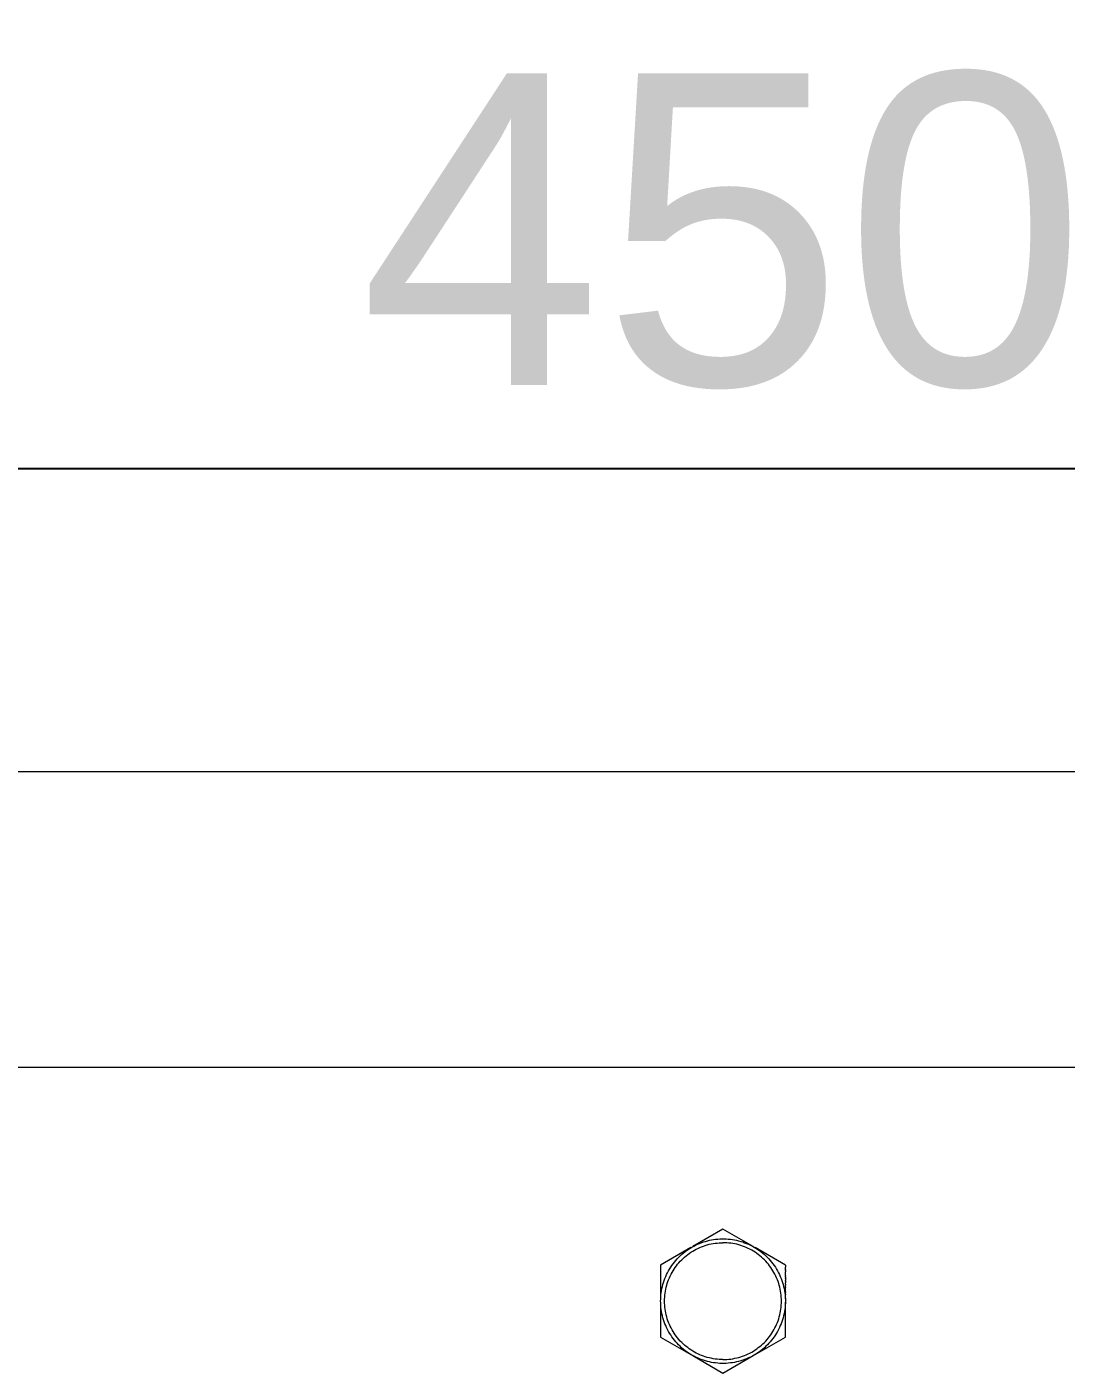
# Model space of a CAD drawing. Header units: millimetres. Extents: x -402 to 3954, y -41 to 3282.
# Drawn here: x 3409 to 3542.3, y 2845.8 to 3018.6 of the extents above; entities that cross this region are included whole.
import ezdxf

# ---------------------------------------------------------------- set-up
doc = ezdxf.new("R2010")
doc.units = ezdxf.units.MM
doc.layers.add('ZANO_R', color=7, linetype='Continuous', lineweight=0)
doc.layers.add('ZANO_W', color=1, linetype='Continuous', lineweight=0)
doc.styles.add('Arial', font='arial.ttf')
doc.styles.get("Standard").update_dxf_attribs({"font": 'ARIALUNI.TTF'})
doc.dimstyles.new('pl i ang', dxfattribs={"dimtxt": 50, "dimasz": 50, "dimexe": 1.25, "dimexo": 0.625, "dimgap": 10, "dimtad": 1, "dimtoh": 1, "dimtxsty": 'Standard', "dimcen": 2.5, "dimclrd": 1, "dimclre": 1, "dimclrt": 1, "dimadec": 0, "dimazin": 0, "dimtfac": 1, "dimtmove": 0, "dimatfit": 3, "dimfxl": 1, "dimarcsym": 1})

# ---------------------------------------------------------------- blocks, each defined once
blk = doc.blocks.new('*D417')
at = {"layer": 'ZANO_W', "color": 1, "lineweight": -2}
for p, q in [((3273.33, 2928.04), (3273.33, 2971.92)), ((3723.33, 2928.21), (3723.33, 2971.92)), ((3313.33, 2961.92), (3683.33, 2961.92))]:
    blk.add_line(p, q, dxfattribs=at)
at = {"layer": 'ZANO_W', "color": 1}
for points in [[(3313.33, 2968.59), (3313.33, 2955.26), (3273.33, 2961.92)], [(3683.33, 2955.26), (3683.33, 2968.59), (3723.33, 2961.92)]]:
    blk.add_solid(points, dxfattribs=at)
at = {"layer": 'ZANO_W', "color": 1, "insert": (3498.33, 2992.35), "char_height": 40, "attachment_point": 5, "style": 'Arial'}
blk.add_mtext('450', dxfattribs=at)

msp = doc.modelspace()

# ---------------------------------------------------------------- linework, layer by layer
at = {"layer": 'ZANO_R'}
for p, q in [((3278.33, 2923.04), (3718.33, 2923.04)), ((3713.33, 2885.04), (3273.33, 2885.04)), ((3498.33, 2864.28), (3494.44, 2862.03)), ((3502.22, 2862.03), (3498.33, 2864.28)), ((3494.22, 2861.91), (3490.33, 2859.66)), ((3493.44, 2861.37), (3493.65, 2861.53)), ((3493.65, 2861.53), (3493.87, 2861.68)), ((3493.87, 2861.68), (3494.1, 2861.83)), ((3494.1, 2861.83), (3494.33, 2861.97)), ((3494.22, 2861.31), (3494.44, 2861.45)), ((3494.33, 2861.97), (3494.57, 2862.1)), ((3494.44, 2861.45), (3494.66, 2861.58)), ((3494.57, 2862.1), (3494.81, 2862.22)), ((3494.66, 2861.58), (3494.88, 2861.7)), ((3494.81, 2862.22), (3495.05, 2862.34)), ((3494.88, 2861.7), (3495.11, 2861.81)), ((3495.05, 2862.34), (3495.3, 2862.45)), ((3495.11, 2861.81), (3495.34, 2861.92)), ((3495.3, 2862.45), (3495.55, 2862.54)), ((3495.34, 2861.92), (3495.58, 2862.02)), ((3495.55, 2862.54), (3495.81, 2862.63)), ((3495.58, 2862.02), (3495.82, 2862.11)), ((3495.81, 2862.63), (3496.07, 2862.71)), ((3495.82, 2862.11), (3496.06, 2862.19)), ((3496.06, 2862.19), (3496.31, 2862.26)), ((3496.07, 2862.71), (3496.33, 2862.79)), ((3496.31, 2862.26), (3496.56, 2862.33)), ((3496.33, 2862.79), (3496.59, 2862.85)), ((3496.56, 2862.33), (3496.81, 2862.38)), ((3496.59, 2862.85), (3496.85, 2862.9)), ((3496.81, 2862.38), (3497.06, 2862.43)), ((3496.85, 2862.9), (3497.12, 2862.95)), ((3497.06, 2862.43), (3497.31, 2862.47)), ((3497.12, 2862.95), (3497.39, 2862.99)), ((3497.31, 2862.47), (3497.57, 2862.5)), ((3497.39, 2862.99), (3497.66, 2863.01)), ((3497.57, 2862.5), (3497.82, 2862.52)), ((3497.66, 2863.01), (3497.93, 2863.03)), ((3497.82, 2862.52), (3498.08, 2862.54)), ((3497.93, 2863.03), (3498.2, 2863.04)), ((3498.08, 2862.54), (3498.33, 2862.54)), ((3498.2, 2863.04), (3498.47, 2863.04)), ((3498.59, 2862.54), (3498.33, 2862.54)), ((3498.47, 2863.04), (3498.74, 2863.03)), ((3498.84, 2862.52), (3498.59, 2862.54)), ((3498.74, 2863.03), (3499.01, 2863.01)), ((3499.1, 2862.5), (3498.84, 2862.52)), ((3499.01, 2863.01), (3499.28, 2862.99)), ((3499.35, 2862.47), (3499.1, 2862.5)), ((3499.28, 2862.99), (3499.54, 2862.95)), ((3499.61, 2862.43), (3499.35, 2862.47)), ((3499.54, 2862.95), (3499.81, 2862.9)), ((3499.86, 2862.38), (3499.61, 2862.43)), ((3499.81, 2862.9), (3500.07, 2862.85)), ((3500.11, 2862.33), (3499.86, 2862.38)), ((3500.07, 2862.85), (3500.34, 2862.79)), ((3500.36, 2862.26), (3500.11, 2862.33)), ((3500.34, 2862.79), (3500.6, 2862.71)), ((3500.6, 2862.19), (3500.36, 2862.26)), ((3500.6, 2862.71), (3500.86, 2862.63)), ((3500.84, 2862.11), (3500.6, 2862.19)), ((3501.08, 2862.02), (3500.84, 2862.11)), ((3500.86, 2862.63), (3501.11, 2862.54)), ((3501.32, 2861.92), (3501.08, 2862.02)), ((3501.11, 2862.54), (3501.36, 2862.45)), ((3501.55, 2861.81), (3501.32, 2861.92)), ((3501.36, 2862.45), (3501.61, 2862.34)), ((3501.78, 2861.7), (3501.55, 2861.81)), ((3501.61, 2862.34), (3501.86, 2862.22)), ((3502.01, 2861.58), (3501.78, 2861.7)), ((3501.86, 2862.22), (3502.1, 2862.1)), ((3502.23, 2861.45), (3502.01, 2861.58)), ((3502.1, 2862.1), (3502.33, 2861.97)), ((3502.45, 2861.31), (3502.23, 2861.45)), ((3502.33, 2861.97), (3502.56, 2861.83)), ((3506.33, 2859.66), (3502.44, 2861.91)), ((3502.56, 2861.83), (3502.79, 2861.68)), ((3502.79, 2861.68), (3503.01, 2861.53)), ((3503.01, 2861.53), (3503.23, 2861.37)), ((3491.77, 2859.61), (3491.92, 2859.83)), ((3491.92, 2859.83), (3492.09, 2860.04)), ((3492.09, 2860.04), (3492.26, 2860.25)), ((3492.26, 2860.25), (3492.44, 2860.45)), ((3492.36, 2859.57), (3492.51, 2859.77)), ((3492.44, 2860.45), (3492.63, 2860.65)), ((3492.51, 2859.77), (3492.68, 2859.97)), ((3492.63, 2860.65), (3492.82, 2860.84)), ((3492.68, 2859.97), (3492.85, 2860.16)), ((3492.82, 2860.84), (3493.02, 2861.02)), ((3492.85, 2860.16), (3493.03, 2860.34)), ((3493.02, 2861.02), (3493.22, 2861.2)), ((3493.03, 2860.34), (3493.21, 2860.52)), ((3493.21, 2860.52), (3493.4, 2860.69)), ((3493.22, 2861.2), (3493.44, 2861.37)), ((3493.4, 2860.69), (3493.6, 2860.86)), ((3493.6, 2860.86), (3493.8, 2861.02)), ((3493.8, 2861.02), (3494.01, 2861.17)), ((3494.01, 2861.17), (3494.22, 2861.31)), ((3502.66, 2861.17), (3502.45, 2861.31)), ((3502.86, 2861.02), (3502.66, 2861.17)), ((3503.07, 2860.86), (3502.86, 2861.02)), ((3503.26, 2860.69), (3503.07, 2860.86)), ((3503.23, 2861.37), (3503.44, 2861.2)), ((3503.45, 2860.52), (3503.26, 2860.69)), ((3503.44, 2861.2), (3503.64, 2861.02)), ((3503.64, 2860.34), (3503.45, 2860.52)), ((3503.64, 2861.02), (3503.84, 2860.84)), ((3503.81, 2860.16), (3503.64, 2860.34)), ((3503.98, 2859.97), (3503.81, 2860.16)), ((3503.84, 2860.84), (3504.04, 2860.65)), ((3504.15, 2859.77), (3503.98, 2859.97)), ((3504.04, 2860.65), (3504.22, 2860.45)), ((3504.31, 2859.57), (3504.15, 2859.77)), ((3504.22, 2860.45), (3504.4, 2860.25)), ((3504.4, 2860.25), (3504.57, 2860.04)), ((3504.57, 2860.04), (3504.74, 2859.83)), ((3504.74, 2859.83), (3504.9, 2859.61)), ((3490.33, 2859.66), (3490.33, 2859.36)), ((3490.33, 2859.36), (3490.33, 2859.11)), ((3490.33, 2859.11), (3490.33, 2859.07)), ((3490.33, 2859.07), (3490.33, 2858.86)), ((3490.33, 2858.86), (3490.33, 2858.8)), ((3490.33, 2858.8), (3490.33, 2858.55)), ((3490.33, 2858.55), (3490.33, 2858.5)), ((3490.33, 2858.5), (3490.33, 2858.28)), ((3490.33, 2858.28), (3490.33, 2858.2)), ((3490.33, 2858.2), (3490.33, 2858.02)), ((3490.33, 2858.02), (3490.33, 2857.93)), ((3490.78, 2857.69), (3490.88, 2857.95)), ((3490.88, 2857.95), (3490.98, 2858.2)), ((3490.98, 2858.2), (3491.09, 2858.44)), ((3491.09, 2858.44), (3491.21, 2858.69)), ((3491.21, 2858.69), (3491.34, 2858.92)), ((3491.34, 2858.92), (3491.47, 2859.16)), ((3491.35, 2857.79), (3491.45, 2858.03)), ((3491.45, 2858.03), (3491.56, 2858.26)), ((3491.47, 2859.16), (3491.62, 2859.39)), ((3491.56, 2858.26), (3491.67, 2858.49)), ((3491.62, 2859.39), (3491.77, 2859.61)), ((3491.67, 2858.49), (3491.79, 2858.72)), ((3491.79, 2858.72), (3491.92, 2858.94)), ((3491.92, 2858.94), (3492.06, 2859.15)), ((3492.06, 2859.15), (3492.2, 2859.37)), ((3492.2, 2859.37), (3492.36, 2859.57)), ((3504.46, 2859.37), (3504.31, 2859.57)), ((3504.6, 2859.15), (3504.46, 2859.37)), ((3504.74, 2858.94), (3504.6, 2859.15)), ((3504.87, 2858.72), (3504.74, 2858.94)), ((3504.99, 2858.49), (3504.87, 2858.72)), ((3504.9, 2859.61), (3505.05, 2859.39)), ((3505.11, 2858.26), (3504.99, 2858.49)), ((3505.05, 2859.39), (3505.19, 2859.16)), ((3505.21, 2858.03), (3505.11, 2858.26)), ((3505.19, 2859.16), (3505.33, 2858.92)), ((3505.31, 2857.79), (3505.21, 2858.03)), ((3505.33, 2858.92), (3505.45, 2858.69)), ((3505.45, 2858.69), (3505.57, 2858.44)), ((3505.57, 2858.44), (3505.68, 2858.2)), ((3505.68, 2858.2), (3505.79, 2857.95)), ((3505.79, 2857.95), (3505.88, 2857.69)), ((3506.33, 2859.66), (3506.33, 2859.38)), ((3506.33, 2859.13), (3506.33, 2859.38)), ((3506.33, 2859.13), (3506.33, 2859.1)), ((3506.33, 2858.95), (3506.33, 2859.1)), ((3506.33, 2858.95), (3506.33, 2858.82)), ((3506.33, 2858.55), (3506.33, 2858.82)), ((3506.33, 2858.55), (3506.33, 2858.53)), ((3506.33, 2858.34), (3506.33, 2858.53)), ((3506.33, 2858.34), (3506.33, 2858.25)), ((3506.33, 2858.12), (3506.33, 2858.25)), ((3506.33, 2858.12), (3506.33, 2857.96)), ((3506.33, 2857.88), (3506.33, 2857.96)), ((3490.33, 2857.93), (3490.33, 2857.76)), ((3490.33, 2857.76), (3490.33, 2857.66)), ((3490.33, 2857.66), (3490.33, 2857.49)), ((3490.33, 2857.49), (3490.33, 2857.39)), ((3490.33, 2857.39), (3490.33, 2855.92)), ((3490.4, 2856.12), (3490.45, 2856.39)), ((3490.45, 2856.39), (3490.5, 2856.65)), ((3490.5, 2856.65), (3490.55, 2856.92)), ((3490.55, 2856.92), (3490.62, 2857.18)), ((3490.62, 2857.18), (3490.7, 2857.44)), ((3490.7, 2857.44), (3490.78, 2857.69)), ((3490.9, 2856.06), (3490.94, 2856.32)), ((3490.94, 2856.32), (3490.99, 2856.57)), ((3490.99, 2856.57), (3491.05, 2856.82)), ((3491.05, 2856.82), (3491.11, 2857.07)), ((3491.11, 2857.07), (3491.18, 2857.31)), ((3491.18, 2857.31), (3491.27, 2857.55)), ((3491.27, 2857.55), (3491.35, 2857.79)), ((3505.4, 2857.55), (3505.31, 2857.79)), ((3505.48, 2857.31), (3505.4, 2857.55)), ((3505.55, 2857.07), (3505.48, 2857.31)), ((3505.62, 2856.82), (3505.55, 2857.07)), ((3505.68, 2856.57), (3505.62, 2856.82)), ((3505.72, 2856.32), (3505.68, 2856.57)), ((3505.76, 2856.06), (3505.72, 2856.32)), ((3505.88, 2857.69), (3505.97, 2857.44)), ((3505.97, 2857.44), (3506.04, 2857.18)), ((3506.04, 2857.18), (3506.11, 2856.92)), ((3506.11, 2856.92), (3506.17, 2856.65)), ((3506.17, 2856.65), (3506.22, 2856.39)), ((3506.22, 2856.39), (3506.26, 2856.12)), ((3506.33, 2857.88), (3506.33, 2857.67)), ((3506.33, 2857.62), (3506.33, 2857.67)), ((3506.33, 2857.62), (3506.33, 2857.39)), ((3506.33, 2857.2), (3506.33, 2857.39)), ((3506.33, 2857.2), (3506.33, 2857.1)), ((3506.33, 2856.87), (3506.33, 2857.1)), ((3506.33, 2856.87), (3506.33, 2856.8)), ((3506.33, 2856.22), (3506.33, 2856.8)), ((3506.33, 2856.22), (3506.33, 2856.14)), ((3490.33, 2855.92), (3490.33, 2855.78)), ((3490.33, 2855.78), (3490.33, 2855.33)), ((3490.33, 2855.33), (3490.33, 2855.19)), ((3490.33, 2855.04), (3490.34, 2855.31)), ((3490.34, 2854.77), (3490.33, 2855.04)), ((3490.33, 2854.92), (3490.33, 2850.42)), ((3490.34, 2855.31), (3490.35, 2855.58)), ((3490.35, 2854.5), (3490.34, 2854.77)), ((3490.35, 2855.58), (3490.37, 2855.85)), ((3490.37, 2854.23), (3490.35, 2854.5)), ((3490.37, 2855.85), (3490.4, 2856.12)), ((3490.83, 2855.04), (3490.84, 2855.3)), ((3490.84, 2854.79), (3490.83, 2855.04)), ((3490.84, 2855.3), (3490.85, 2855.55)), ((3490.85, 2854.53), (3490.84, 2854.79)), ((3490.85, 2855.55), (3490.87, 2855.81)), ((3490.87, 2854.27), (3490.85, 2854.53)), ((3490.87, 2855.81), (3490.9, 2856.06)), ((3505.79, 2855.81), (3505.76, 2856.06)), ((3505.81, 2855.55), (3505.79, 2855.81)), ((3505.79, 2854.27), (3505.81, 2854.53)), ((3505.83, 2855.3), (3505.81, 2855.55)), ((3505.81, 2854.53), (3505.83, 2854.79)), ((3505.83, 2855.04), (3505.83, 2855.3)), ((3505.83, 2854.79), (3505.83, 2855.04)), ((3506.26, 2856.12), (3506.29, 2855.85)), ((3506.29, 2855.85), (3506.31, 2855.58)), ((3506.31, 2854.5), (3506.29, 2854.23)), ((3506.31, 2855.58), (3506.33, 2855.31)), ((3506.33, 2854.77), (3506.31, 2854.5)), ((3506.33, 2855.92), (3506.33, 2856.14)), ((3506.33, 2855.92), (3506.33, 2855.85)), ((3506.33, 2855.33), (3506.33, 2855.85)), ((3506.33, 2855.33), (3506.33, 2855.19)), ((3506.33, 2855.31), (3506.33, 2855.04)), ((3506.33, 2855.04), (3506.33, 2854.77)), ((3506.33, 2850.42), (3506.33, 2854.92)), ((3490.4, 2853.96), (3490.37, 2854.23)), ((3490.45, 2853.7), (3490.4, 2853.96)), ((3490.5, 2853.43), (3490.45, 2853.7)), ((3490.55, 2853.17), (3490.5, 2853.43)), ((3490.62, 2852.91), (3490.55, 2853.17)), ((3490.7, 2852.65), (3490.62, 2852.91)), ((3490.9, 2854.02), (3490.87, 2854.27)), ((3490.94, 2853.77), (3490.9, 2854.02)), ((3490.99, 2853.52), (3490.94, 2853.77)), ((3491.05, 2853.27), (3490.99, 2853.52)), ((3491.11, 2853.02), (3491.05, 2853.27)), ((3491.18, 2852.77), (3491.11, 2853.02)), ((3491.27, 2852.53), (3491.18, 2852.77)), ((3505.4, 2852.53), (3505.48, 2852.77)), ((3505.48, 2852.77), (3505.55, 2853.02)), ((3505.55, 2853.02), (3505.62, 2853.27)), ((3505.62, 2853.27), (3505.68, 2853.52)), ((3505.68, 2853.52), (3505.72, 2853.77)), ((3505.72, 2853.77), (3505.76, 2854.02)), ((3505.76, 2854.02), (3505.79, 2854.27)), ((3506.04, 2852.91), (3505.97, 2852.65)), ((3506.11, 2853.17), (3506.04, 2852.91)), ((3506.17, 2853.43), (3506.11, 2853.17)), ((3506.22, 2853.7), (3506.17, 2853.43)), ((3506.26, 2853.96), (3506.22, 2853.7)), ((3506.29, 2854.23), (3506.26, 2853.96)), ((3490.78, 2852.39), (3490.7, 2852.65)), ((3490.88, 2852.14), (3490.78, 2852.39)), ((3490.98, 2851.89), (3490.88, 2852.14)), ((3491.09, 2851.64), (3490.98, 2851.89)), ((3491.21, 2851.4), (3491.09, 2851.64)), ((3491.34, 2851.16), (3491.21, 2851.4)), ((3491.35, 2852.29), (3491.27, 2852.53)), ((3491.47, 2850.93), (3491.34, 2851.16)), ((3491.45, 2852.05), (3491.35, 2852.29)), ((3491.56, 2851.82), (3491.45, 2852.05)), ((3491.67, 2851.59), (3491.56, 2851.82)), ((3491.79, 2851.37), (3491.67, 2851.59)), ((3491.92, 2851.14), (3491.79, 2851.37)), ((3492.06, 2850.93), (3491.92, 2851.14)), ((3504.6, 2850.93), (3504.74, 2851.14)), ((3504.74, 2851.14), (3504.87, 2851.37)), ((3504.87, 2851.37), (3504.99, 2851.59)), ((3504.99, 2851.59), (3505.11, 2851.82)), ((3505.11, 2851.82), (3505.21, 2852.05)), ((3505.33, 2851.16), (3505.19, 2850.93)), ((3505.21, 2852.05), (3505.31, 2852.29)), ((3505.31, 2852.29), (3505.4, 2852.53)), ((3505.45, 2851.4), (3505.33, 2851.16)), ((3505.57, 2851.64), (3505.45, 2851.4)), ((3505.68, 2851.89), (3505.57, 2851.64)), ((3505.79, 2852.14), (3505.68, 2851.89)), ((3505.88, 2852.39), (3505.79, 2852.14)), ((3505.97, 2852.65), (3505.88, 2852.39)), ((3490.33, 2850.42), (3494.22, 2848.18)), ((3491.62, 2850.7), (3491.47, 2850.93)), ((3491.77, 2850.47), (3491.62, 2850.7)), ((3491.92, 2850.25), (3491.77, 2850.47)), ((3492.09, 2850.04), (3491.92, 2850.25)), ((3492.2, 2850.72), (3492.06, 2850.93)), ((3492.26, 2849.83), (3492.09, 2850.04)), ((3492.36, 2850.51), (3492.2, 2850.72)), ((3492.44, 2849.63), (3492.26, 2849.83)), ((3492.51, 2850.31), (3492.36, 2850.51)), ((3492.63, 2849.43), (3492.44, 2849.63)), ((3492.68, 2850.11), (3492.51, 2850.31)), ((3492.82, 2849.24), (3492.63, 2849.43)), ((3492.85, 2849.92), (3492.68, 2850.11)), ((3493.03, 2849.74), (3492.85, 2849.92)), ((3493.21, 2849.56), (3493.03, 2849.74)), ((3493.4, 2849.39), (3493.21, 2849.56)), ((3493.6, 2849.22), (3493.4, 2849.39)), ((3502.44, 2848.18), (3506.33, 2850.42)), ((3503.07, 2849.22), (3503.26, 2849.39)), ((3503.26, 2849.39), (3503.45, 2849.56)), ((3503.45, 2849.56), (3503.64, 2849.74)), ((3503.64, 2849.74), (3503.81, 2849.92)), ((3503.81, 2849.92), (3503.98, 2850.11)), ((3504.04, 2849.43), (3503.84, 2849.24)), ((3503.98, 2850.11), (3504.15, 2850.31)), ((3504.22, 2849.63), (3504.04, 2849.43)), ((3504.15, 2850.31), (3504.31, 2850.51)), ((3504.4, 2849.83), (3504.22, 2849.63)), ((3504.31, 2850.51), (3504.46, 2850.72)), ((3504.57, 2850.04), (3504.4, 2849.83)), ((3504.46, 2850.72), (3504.6, 2850.93)), ((3504.74, 2850.25), (3504.57, 2850.04)), ((3504.9, 2850.47), (3504.74, 2850.25)), ((3505.05, 2850.7), (3504.9, 2850.47)), ((3505.19, 2850.93), (3505.05, 2850.7)), ((3493.02, 2849.06), (3492.82, 2849.24)), ((3493.22, 2848.88), (3493.02, 2849.06)), ((3493.44, 2848.72), (3493.22, 2848.88)), ((3493.65, 2848.55), (3493.44, 2848.72)), ((3493.8, 2849.07), (3493.6, 2849.22)), ((3493.87, 2848.4), (3493.65, 2848.55)), ((3494.01, 2848.91), (3493.8, 2849.07)), ((3494.1, 2848.25), (3493.87, 2848.4)), ((3494.22, 2848.77), (3494.01, 2848.91)), ((3494.33, 2848.11), (3494.1, 2848.25)), ((3494.44, 2848.63), (3494.22, 2848.77)), ((3494.57, 2847.98), (3494.33, 2848.11)), ((3494.66, 2848.5), (3494.44, 2848.63)), ((3494.44, 2848.05), (3498.33, 2845.8)), ((3494.81, 2847.86), (3494.57, 2847.98)), ((3494.88, 2848.38), (3494.66, 2848.5)), ((3495.05, 2847.74), (3494.81, 2847.86)), ((3495.11, 2848.27), (3494.88, 2848.38)), ((3495.3, 2847.64), (3495.05, 2847.74)), ((3495.34, 2848.16), (3495.11, 2848.27)), ((3495.55, 2847.54), (3495.3, 2847.64)), ((3495.58, 2848.06), (3495.34, 2848.16)), ((3495.82, 2847.97), (3495.58, 2848.06)), ((3496.06, 2847.89), (3495.82, 2847.97)), ((3496.31, 2847.82), (3496.06, 2847.89)), ((3496.56, 2847.75), (3496.31, 2847.82)), ((3496.81, 2847.7), (3496.56, 2847.75)), ((3497.06, 2847.65), (3496.81, 2847.7)), ((3497.31, 2847.61), (3497.06, 2847.65)), ((3497.57, 2847.58), (3497.31, 2847.61)), ((3497.82, 2847.56), (3497.57, 2847.58)), ((3498.33, 2845.8), (3502.22, 2848.05)), ((3498.84, 2847.56), (3499.1, 2847.58)), ((3499.1, 2847.58), (3499.35, 2847.61)), ((3499.35, 2847.61), (3499.61, 2847.65)), ((3499.61, 2847.65), (3499.86, 2847.7)), ((3499.86, 2847.7), (3500.11, 2847.75)), ((3500.11, 2847.75), (3500.36, 2847.82)), ((3500.36, 2847.82), (3500.6, 2847.89)), ((3500.6, 2847.89), (3500.84, 2847.97)), ((3500.84, 2847.97), (3501.08, 2848.06)), ((3501.08, 2848.06), (3501.32, 2848.16)), ((3501.36, 2847.64), (3501.11, 2847.54)), ((3501.32, 2848.16), (3501.55, 2848.27)), ((3501.61, 2847.74), (3501.36, 2847.64)), ((3501.55, 2848.27), (3501.78, 2848.38)), ((3501.86, 2847.86), (3501.61, 2847.74)), ((3501.78, 2848.38), (3502.01, 2848.5)), ((3502.1, 2847.98), (3501.86, 2847.86)), ((3502.01, 2848.5), (3502.23, 2848.63)), ((3502.33, 2848.11), (3502.1, 2847.98)), ((3502.23, 2848.63), (3502.45, 2848.77)), ((3502.56, 2848.25), (3502.33, 2848.11)), ((3502.45, 2848.77), (3502.66, 2848.91)), ((3502.79, 2848.4), (3502.56, 2848.25)), ((3502.66, 2848.91), (3502.86, 2849.07)), ((3503.01, 2848.55), (3502.79, 2848.4)), ((3502.86, 2849.07), (3503.07, 2849.22)), ((3503.23, 2848.72), (3503.01, 2848.55)), ((3503.44, 2848.88), (3503.23, 2848.72)), ((3503.64, 2849.06), (3503.44, 2848.88)), ((3503.84, 2849.24), (3503.64, 2849.06)), ((3495.81, 2847.45), (3495.55, 2847.54)), ((3496.07, 2847.37), (3495.81, 2847.45)), ((3496.33, 2847.3), (3496.07, 2847.37)), ((3496.59, 2847.23), (3496.33, 2847.3)), ((3496.85, 2847.18), (3496.59, 2847.23)), ((3497.12, 2847.13), (3496.85, 2847.18)), ((3497.39, 2847.1), (3497.12, 2847.13)), ((3497.66, 2847.07), (3497.39, 2847.1)), ((3497.93, 2847.05), (3497.66, 2847.07)), ((3498.08, 2847.55), (3497.82, 2847.56)), ((3498.2, 2847.04), (3497.93, 2847.05)), ((3498.33, 2847.54), (3498.08, 2847.55)), ((3498.47, 2847.04), (3498.2, 2847.04)), ((3498.33, 2847.54), (3498.59, 2847.55)), ((3498.74, 2847.05), (3498.47, 2847.04)), ((3498.59, 2847.55), (3498.84, 2847.56)), ((3499.01, 2847.07), (3498.74, 2847.05)), ((3499.28, 2847.1), (3499.01, 2847.07)), ((3499.54, 2847.13), (3499.28, 2847.1)), ((3499.81, 2847.18), (3499.54, 2847.13)), ((3500.07, 2847.23), (3499.81, 2847.18)), ((3500.34, 2847.3), (3500.07, 2847.23)), ((3500.6, 2847.37), (3500.34, 2847.3)), ((3500.86, 2847.45), (3500.6, 2847.37)), ((3501.11, 2847.54), (3500.86, 2847.45))]:
    msp.add_line(p, q, dxfattribs=at)

# ---------------------------------------------------------------- dimensions: what is measured, and where the dimension line sits
at = {"layer": 'ZANO_W'}
dim = msp.add_linear_dim(base=(3723.33, 2961.92), p1=(3273.33, 2918.04), p2=(3723.33, 2918.21), dimstyle='pl i ang', override={"dimtxt": 40, "dimasz": 40, "dimexe": 10, "dimexo": 10, "dimtoh": 0, "dimdec": 0, "dimtxsty": 'Arial', "dimtdec": 0, "dimtmove": 1}, dxfattribs=at)
dim.commit()
dim.dimension.update_dxf_attribs({"geometry": '*D417', "text_midpoint": (3498.33, 2992.35)})

doc.saveas('drawing.dxf')
